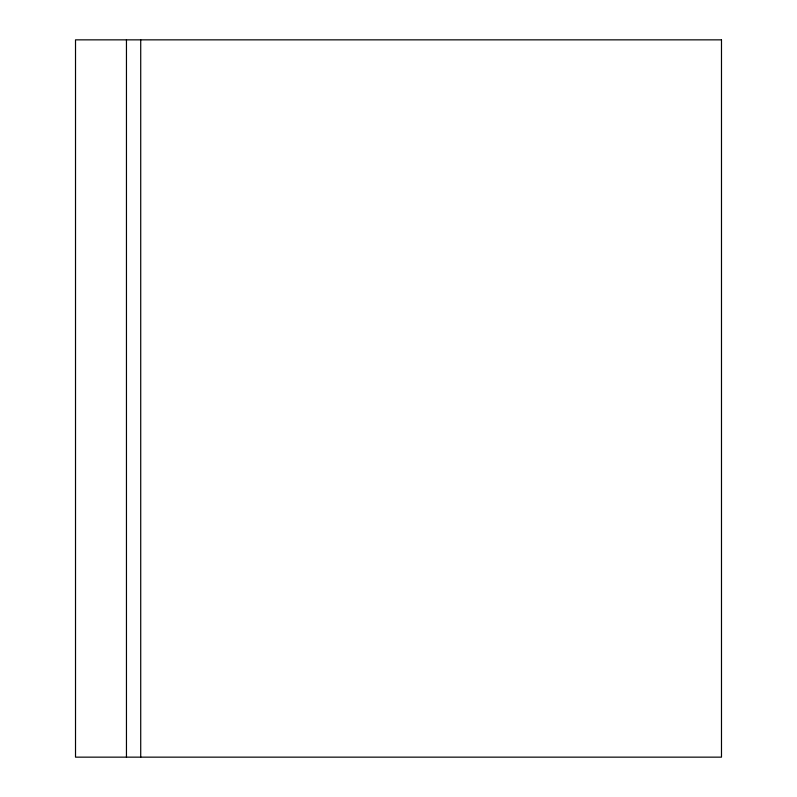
<?xml version="1.0" encoding="UTF-8"?>
<svg xmlns="http://www.w3.org/2000/svg" width="797" height="797" viewBox="0 0 797 797"><rect width="100%" height="100%" fill="white"/><g stroke="black" fill="none" stroke-linecap="round" stroke-linejoin="round"><path stroke-width="1.2" d="M140.72 39.85L140.72 757.15M126.454 39.85L126.454 757.15M721.484 39.85L75.516 39.85L75.516 757.15L721.484 757.15L721.484 39.85"/></g></svg>
